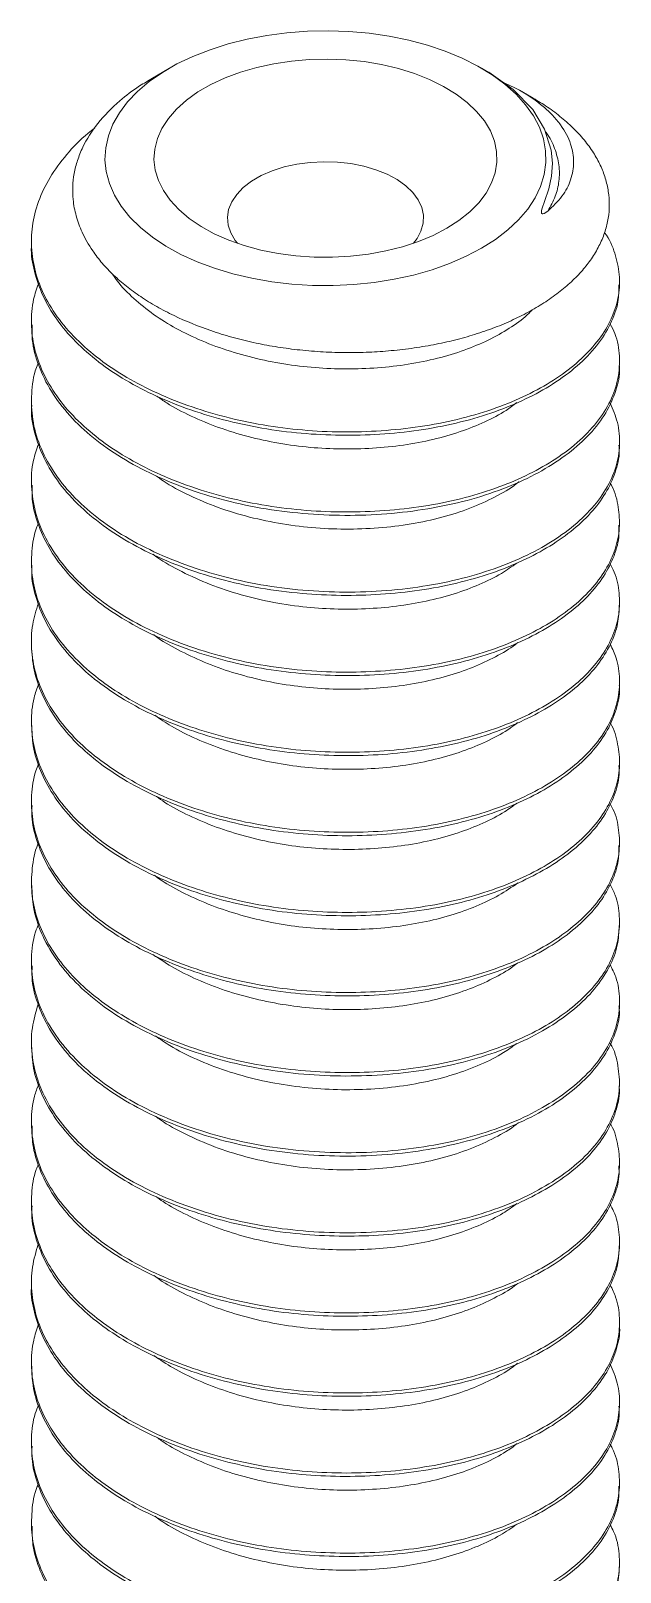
# Paper-space layout '_Isometric' of a CAD drawing. Header units: millimetres. Extents: x -3 to 3, y -0.9 to 22.9.
# Drawn here: x -3.01 to 3.01, y 7.22 to 22.94 of the extents above; entities that cross this region are included whole.
import ezdxf

# ---------------------------------------------------------------- set-up
doc = ezdxf.new("R2010")
doc.units = ezdxf.units.MM

psp = doc.layouts.new('_Isometric')

# ---------------------------------------------------------------- linework, layer by layer
at = {"color": 7, "linetype": 'Continuous', "lineweight": 15}
for p, q in [((-1.591, 22.557), (-1.765, 22.456)), ((1.659, 22.517), (1.591, 22.557)), ((2.102, 22.262), (1.98, 22.332)), ((-3, 20.789), (-3, 20.754)), ((3, 20.346), (3, 20.38)), ((-3, 19.972), (-3, 19.938)), ((3, 19.529), (3, 19.564)), ((-3, 19.156), (-3, 19.121)), ((3, 18.713), (3, 18.747)), ((-3, 18.339), (-3, 18.305)), ((3, 17.896), (3, 17.931)), ((-3, 17.522), (-3, 17.488)), ((3, 17.08), (3, 17.114)), ((-3, 16.706), (-3, 16.671)), ((3, 16.263), (3, 16.298)), ((-3, 15.889), (-3, 15.855)), ((3, 15.447), (3, 15.481)), ((-3, 15.073), (-3, 15.038)), ((3, 14.63), (3, 14.665)), ((-3, 14.256), (-3, 14.222)), ((3, 13.814), (3, 13.848)), ((-3, 13.44), (-3, 13.405)), ((3, 12.997), (3, 13.031)), ((-3, 12.623), (-3, 12.589)), ((3, 12.18), (3, 12.215)), ((-3, 11.807), (-3, 11.772)), ((3, 11.364), (3, 11.398)), ((-3, 10.99), (-3, 10.956)), ((3, 10.547), (3, 10.582)), ((-3, 10.174), (-3, 10.139)), ((3, 9.731), (3, 9.765)), ((-3, 9.357), (-3, 9.323)), ((3, 8.914), (3, 8.949)), ((-3, 8.54), (-3, 8.506)), ((3, 8.098), (3, 8.132)), ((-3, 7.724), (-3, 7.689)), ((3, 7.281), (3, 7.316))]:
    psp.add_line(p, q, dxfattribs=at)
at = {"color": 7, "linetype": 'Continuous', "lineweight": 15, "flags": 128}
for points in [[(1.591, 20.72), (1.733, 20.81), (1.86, 20.907), (1.97, 21.011), (2.063, 21.12), (2.138, 21.234), (2.194, 21.351), (2.231, 21.471), (2.249, 21.593), (2.246, 21.714), (2.224, 21.836), (2.182, 21.955), (2.121, 22.071), (2.042, 22.184), (1.944, 22.292), (1.83, 22.394), (1.699, 22.49), (1.553, 22.578), (1.394, 22.658), (1.222, 22.729), (1.04, 22.79), (0.849, 22.841), (0.65, 22.882), (0.445, 22.912), (0.237, 22.93), (0.026, 22.937), (-0.184, 22.933), (-0.394, 22.917), (-0.599, 22.89), (-0.8, 22.852), (-0.993, 22.804), (-1.178, 22.745), (-1.352, 22.676), (-1.515, 22.599), (-1.664, 22.513), (-1.798, 22.419), (-1.917, 22.318), (-2.019, 22.212), (-2.103, 22.1), (-2.169, 21.984), (-2.215, 21.866), (-2.242, 21.745), (-2.25, 21.623), (-2.237, 21.502), (-2.205, 21.381), (-2.154, 21.263), (-2.084, 21.148), (-1.995, 21.038), (-1.889, 20.933), (-1.766, 20.834), (-1.628, 20.742), (-1.475, 20.658), (-1.31, 20.582), (-1.133, 20.516), (-0.946, 20.46), (-0.75, 20.414), (-0.548, 20.379), (-0.342, 20.354), (-0.132, 20.342), (0.079, 20.34), (0.289, 20.35), (0.497, 20.372), (0.7, 20.404), (0.897, 20.447), (1.087, 20.501), (1.266, 20.565), (1.435, 20.638), (1.591, 20.72)], [(1.237, 20.924), (1.099, 20.852), (0.948, 20.789), (0.786, 20.736), (0.616, 20.693), (0.438, 20.66), (0.255, 20.639), (0.07, 20.629), (-0.116, 20.63), (-0.301, 20.643), (-0.483, 20.667), (-0.659, 20.702), (-0.828, 20.748), (-0.987, 20.804), (-1.135, 20.869), (-1.27, 20.943), (-1.391, 21.025), (-1.496, 21.114), (-1.584, 21.209), (-1.654, 21.308), (-1.705, 21.412), (-1.737, 21.518), (-1.75, 21.625), (-1.742, 21.732), (-1.715, 21.839), (-1.669, 21.943), (-1.603, 22.043), (-1.519, 22.14), (-1.419, 22.23), (-1.302, 22.314), (-1.17, 22.39), (-1.025, 22.457), (-0.868, 22.515), (-0.702, 22.564), (-0.527, 22.602), (-0.347, 22.629), (-0.163, 22.644), (0.023, 22.648), (0.209, 22.641), (0.393, 22.623), (0.572, 22.593), (0.744, 22.553), (0.908, 22.502), (1.062, 22.441), (1.204, 22.371), (1.332, 22.293), (1.445, 22.208), (1.542, 22.116), (1.621, 22.019), (1.682, 21.917), (1.724, 21.812), (1.746, 21.706), (1.749, 21.598), (1.731, 21.491), (1.694, 21.386), (1.638, 21.283), (1.563, 21.184), (1.471, 21.091), (1.362, 21.004), (1.237, 20.924)], [(1.659, 22.517), (1.665, 22.514), (1.916, 22.339), (2.115, 22.135), (2.236, 21.936), (2.303, 21.721), (2.315, 21.589), (2.305, 21.454), (2.277, 21.327), (2.235, 21.197), (2.211, 21.13), (2.205, 21.105), (2.203, 21.092), (2.203, 21.086), (2.204, 21.079), (2.205, 21.077), (2.207, 21.074), (2.209, 21.073), (2.211, 21.071), (2.216, 21.071), (2.23, 21.074), (2.269, 21.099), (2.269, 21.099)], [(0.897, 20.771), (0.934, 20.819), (0.974, 20.896), (0.996, 20.976), (0.999, 21.056), (0.982, 21.136), (0.946, 21.214), (0.891, 21.288), (0.819, 21.357), (0.731, 21.42), (0.629, 21.475), (0.515, 21.521), (0.391, 21.557), (0.259, 21.584), (0.122, 21.599), (-0.017, 21.603), (-0.156, 21.596), (-0.292, 21.578), (-0.423, 21.549), (-0.545, 21.51), (-0.656, 21.462), (-0.755, 21.405), (-0.839, 21.34), (-0.906, 21.27), (-0.956, 21.195), (-0.988, 21.116), (-1, 21.036), (-0.993, 20.956), (-0.966, 20.877), (-0.921, 20.8), (-0.897, 20.771)]]:
    psp.add_lwpolyline(points, dxfattribs=at)
at = {"color": 7, "linetype": 'Continuous', "lineweight": 15}
for points, knots in [([(2.102, 22.261), (2.15, 22.232), (2.254, 22.17), (2.395, 22.066), (2.527, 21.949), (2.642, 21.825), (2.735, 21.697), (2.807, 21.567), (2.858, 21.435), (2.889, 21.299), (2.899, 21.163), (2.888, 21.027), (2.856, 20.893), (2.802, 20.759), (2.728, 20.631), (2.636, 20.508), (2.526, 20.392), (2.397, 20.28), (2.251, 20.175), (2.091, 20.079), (1.917, 19.99), (1.727, 19.91), (1.527, 19.841), (1.318, 19.782), (1.102, 19.735), (0.876, 19.698), (0.646, 19.672), (0.414, 19.658), (0.182, 19.655), (-0.054, 19.664), (-0.287, 19.684), (-0.516, 19.716), (-0.738, 19.758), (-0.957, 19.813), (-1.234, 19.898), (-1.491, 20.003), (-1.724, 20.125), (-1.886, 20.225), (-2.033, 20.332), (-2.165, 20.446), (-2.28, 20.567), (-2.392, 20.712), (-2.484, 20.873), (-2.548, 21.049), (-2.585, 21.249), (-2.578, 21.44), (-2.533, 21.617), (-2.463, 21.79), (-2.332, 21.998), (-2.128, 22.206), (-1.931, 22.358), (-1.809, 22.428), (-1.764, 22.454)], [0, 0, 0, 0, 0.016699, 0.035946, 0.055332, 0.075159, 0.095139, 0.113983, 0.132958, 0.152346, 0.171876, 0.190721, 0.209702, 0.229119, 0.248686, 0.267068, 0.285577, 0.304492, 0.323546, 0.341881, 0.360345, 0.379223, 0.398249, 0.416276, 0.434431, 0.45299, 0.471689, 0.489582, 0.5076, 0.525812, 0.544296, 0.562035, 0.579902, 0.597971, 0.616314, 0.651042, 0.668861, 0.686811, 0.704273, 0.721735, 0.739566, 0.757398, 0.782703, 0.80427, 0.825837, 0.859547, 0.87693, 0.894312, 0.927297, 0.961258, 0.985799, 1, 1, 1, 1]), ([(2.269, 21.099), (2.32, 21.148), (2.426, 21.248), (2.511, 21.42), (2.541, 21.601), (2.51, 21.789), (2.427, 21.947), (2.322, 22.074), (2.192, 22.195), (2.028, 22.315), (1.866, 22.388), (1.807, 22.415)], [0, 0, 0, 0, 0.118974, 0.241059, 0.365971, 0.493746, 0.633515, 0.705215, 0.777438, 0.917723, 1, 1, 1, 1]), ([(2.847, 20.88), (2.853, 20.871), (2.91, 20.795), (2.965, 20.643), (3.009, 20.428), (2.992, 20.211), (2.923, 19.997), (2.798, 19.789), (2.62, 19.593), (2.396, 19.414), (2.129, 19.255), (1.825, 19.118), (1.484, 19.006), (1.113, 18.921), (0.721, 18.867), (0.32, 18.844), (-0.085, 18.851), (-0.488, 18.891), (-0.887, 18.963), (-1.271, 19.067), (-1.631, 19.199), (-1.957, 19.357), (-2.245, 19.537), (-2.495, 19.739), (-2.701, 19.962), (-2.857, 20.201), (-2.959, 20.448), (-3.005, 20.698), (-2.998, 20.948), (-2.936, 21.198), (-2.819, 21.444), (-2.646, 21.677), (-2.488, 21.846), (-2.375, 21.929), (-2.352, 21.946)], [0, 0, 0, 0, 0.0041964, 0.0372946, 0.0698796, 0.1021903, 0.1350983, 0.1683528, 0.201643, 0.2346557, 0.2670936, 0.2995233, 0.3325312, 0.3658199, 0.3990766, 0.4319902, 0.4643055, 0.4968831, 0.5299771, 0.5632856, 0.5964945, 0.6292953, 0.6615541, 0.6942668, 0.727433, 0.7607466, 0.7938934, 0.8265683, 0.8588366, 0.8916715, 0.9248957, 0.9581999, 0.9912705, 1, 1, 1, 1]), ([(2.994, 20.346), (2.993, 20.289), (2.991, 20.154), (2.914, 19.945), (2.776, 19.725), (2.577, 19.518), (2.331, 19.336), (2.047, 19.179), (1.732, 19.049), (1.382, 18.944), (1.004, 18.868), (0.608, 18.823), (0.206, 18.809), (-0.199, 18.825), (-0.601, 18.873), (-0.997, 18.955), (-1.376, 19.067), (-1.726, 19.207), (-2.042, 19.371), (-2.32, 19.558), (-2.558, 19.766), (-2.75, 19.994), (-2.892, 20.236), (-2.974, 20.484), (-3.007, 20.658), (-2.999, 20.748), (-2.998, 20.754)], [0, 0, 0, 0, 0.033823, 0.079961, 0.126579, 0.17318, 0.219269, 0.261687, 0.304541, 0.348047, 0.391807, 0.435408, 0.478447, 0.520818, 0.563844, 0.607439, 0.6512, 0.694714, 0.737582, 0.779993, 0.823174, 0.866839, 0.910582, 0.95399, 0.99667, 1, 1, 1, 1]), ([(2.905, 19.946), (2.922, 19.915), (2.977, 19.809), (3.006, 19.622), (2.994, 19.391), (2.916, 19.163), (2.776, 18.942), (2.577, 18.736), (2.331, 18.554), (2.047, 18.397), (1.732, 18.267), (1.382, 18.162), (1.004, 18.086), (0.608, 18.041), (0.206, 18.027), (-0.199, 18.043), (-0.601, 18.091), (-0.997, 18.172), (-1.376, 18.285), (-1.726, 18.425), (-2.042, 18.589), (-2.32, 18.776), (-2.558, 18.984), (-2.75, 19.212), (-2.891, 19.454), (-2.978, 19.702), (-3.008, 19.952), (-2.993, 20.174), (-2.945, 20.31), (-2.926, 20.364)], [0, 0, 0, 0, 0.017296, 0.057244, 0.096795, 0.137101, 0.177827, 0.218538, 0.258801, 0.295858, 0.333295, 0.371302, 0.40953, 0.447621, 0.485219, 0.522235, 0.559823, 0.597907, 0.636137, 0.674151, 0.7116, 0.748651, 0.786374, 0.82452, 0.862733, 0.900654, 0.93794, 0.975101, 1, 1, 1, 1]), ([(2.996, 19.529), (2.998, 19.519), (3.007, 19.432), (2.967, 19.267), (2.87, 19.041), (2.705, 18.825), (2.485, 18.627), (2.215, 18.449), (1.9, 18.296), (1.544, 18.171), (1.152, 18.077), (0.735, 18.017), (0.307, 17.992), (-0.124, 18.002), (-0.555, 18.049), (-0.978, 18.132), (-1.382, 18.252), (-1.754, 18.403), (-2.087, 18.581), (-2.376, 18.784), (-2.618, 19.012), (-2.807, 19.26), (-2.933, 19.522), (-2.997, 19.75), (-2.994, 19.888), (-2.993, 19.938)], [0, 0, 0, 0, 0.006095, 0.051712, 0.0981, 0.144775, 0.191238, 0.237003, 0.282263, 0.328381, 0.374995, 0.421609, 0.467727, 0.512988, 0.558752, 0.605215, 0.651891, 0.698278, 0.743895, 0.789249, 0.835474, 0.88212, 0.928691, 0.97469, 1, 1, 1, 1]), ([(2.903, 19.143), (2.932, 19.077), (2.992, 18.938), (3.009, 18.716), (2.971, 18.485), (2.868, 18.259), (2.705, 18.043), (2.485, 17.844), (2.215, 17.667), (1.9, 17.514), (1.544, 17.389), (1.152, 17.295), (0.735, 17.234), (0.307, 17.21), (-0.124, 17.22), (-0.555, 17.267), (-0.978, 17.35), (-1.382, 17.47), (-1.754, 17.621), (-2.087, 17.799), (-2.376, 18.002), (-2.618, 18.23), (-2.807, 18.478), (-2.935, 18.74), (-3.002, 19.006), (-3, 19.272), (-2.975, 19.455), (-2.933, 19.545), (-2.931, 19.548)], [0, 0, 0, 0, 0.035116, 0.074646, 0.114406, 0.154837, 0.195519, 0.236017, 0.275905, 0.315354, 0.35555, 0.396179, 0.436808, 0.477004, 0.516453, 0.556341, 0.596839, 0.637521, 0.677952, 0.717712, 0.757243, 0.797532, 0.838189, 0.878779, 0.918873, 0.958284, 0.998291, 1, 1, 1, 1]), ([(2.994, 18.713), (2.996, 18.692), (3.003, 18.599), (2.961, 18.433), (2.866, 18.222), (2.713, 18.019), (2.51, 17.831), (2.264, 17.662), (1.977, 17.514), (1.654, 17.389), (1.296, 17.291), (0.913, 17.222), (0.515, 17.184), (0.112, 17.177), (-0.301, 17.201), (-0.721, 17.26), (-1.138, 17.358), (-1.532, 17.49), (-1.889, 17.653), (-2.205, 17.84), (-2.476, 18.053), (-2.698, 18.29), (-2.865, 18.545), (-2.964, 18.809), (-3.007, 19.003), (-2.997, 19.106), (-2.996, 19.121)], [0, 0, 0, 0, 0.012412, 0.055282, 0.098798, 0.14256, 0.186157, 0.229185, 0.271558, 0.314599, 0.358202, 0.401964, 0.445472, 0.488327, 0.530747, 0.576837, 0.623441, 0.670061, 0.716201, 0.761476, 0.807206, 0.853651, 0.900326, 0.946729, 0.992377, 1, 1, 1, 1]), ([(2.904, 18.326), (2.91, 18.316), (2.956, 18.237), (2.992, 18.083), (3.007, 17.867), (2.963, 17.651), (2.865, 17.44), (2.713, 17.237), (2.51, 17.049), (2.264, 16.88), (1.977, 16.732), (1.654, 16.607), (1.296, 16.509), (0.913, 16.44), (0.515, 16.402), (0.112, 16.394), (-0.301, 16.419), (-0.721, 16.478), (-1.138, 16.576), (-1.532, 16.708), (-1.889, 16.87), (-2.205, 17.058), (-2.476, 17.271), (-2.698, 17.508), (-2.864, 17.763), (-2.968, 18.027), (-3.008, 18.294), (-2.996, 18.529), (-2.946, 18.673), (-2.926, 18.729)], [0, 0, 0, 0, 0.005423, 0.043077, 0.08006, 0.117441, 0.155385, 0.193544, 0.231559, 0.269078, 0.306026, 0.343556, 0.381576, 0.419735, 0.457673, 0.495041, 0.53203, 0.572219, 0.612855, 0.653506, 0.693739, 0.733218, 0.773093, 0.813591, 0.85429, 0.894751, 0.934555, 0.974079, 1, 1, 1, 1]), ([(2.994, 17.896), (2.994, 17.855), (2.997, 17.741), (2.94, 17.557), (2.828, 17.347), (2.66, 17.148), (2.445, 16.965), (2.187, 16.802), (1.89, 16.66), (1.556, 16.542), (1.19, 16.452), (0.802, 16.391), (0.402, 16.362), (-0.002, 16.363), (-0.406, 16.396), (-0.806, 16.461), (-1.195, 16.559), (-1.56, 16.686), (-1.893, 16.839), (-2.19, 17.015), (-2.447, 17.212), (-2.662, 17.432), (-2.83, 17.667), (-2.941, 17.914), (-2.997, 18.128), (-2.994, 18.258), (-2.993, 18.305)], [0, 0, 0, 0, 0.024441, 0.067529, 0.111153, 0.154908, 0.198381, 0.241176, 0.283626, 0.326862, 0.370549, 0.414278, 0.457638, 0.500238, 0.542849, 0.586216, 0.629946, 0.67363, 0.716859, 0.759303, 0.802108, 0.845586, 0.889342, 0.932962, 0.976042, 1, 1, 1, 1]), ([(2.903, 17.504), (2.918, 17.476), (2.97, 17.379), (3.002, 17.206), (3.001, 16.989), (2.941, 16.774), (2.828, 16.565), (2.66, 16.366), (2.445, 16.183), (2.187, 16.02), (1.89, 15.878), (1.556, 15.76), (1.19, 15.67), (0.802, 15.609), (0.402, 15.58), (-0.002, 15.581), (-0.406, 15.614), (-0.806, 15.679), (-1.195, 15.777), (-1.56, 15.904), (-1.893, 16.057), (-2.19, 16.233), (-2.447, 16.43), (-2.663, 16.649), (-2.829, 16.885), (-2.942, 17.131), (-3.001, 17.381), (-3.001, 17.631), (-2.976, 17.808), (-2.936, 17.9), (-2.931, 17.91)], [0, 0, 0, 0, 0.015264, 0.052787, 0.089788, 0.127412, 0.165504, 0.20371, 0.24167, 0.279037, 0.316104, 0.353857, 0.392003, 0.430187, 0.468048, 0.505246, 0.542453, 0.58032, 0.618505, 0.656649, 0.694395, 0.731457, 0.768833, 0.806798, 0.845004, 0.883092, 0.920709, 0.957709, 0.99524, 1, 1, 1, 1]), ([(2.997, 17.08), (2.994, 17.018), (2.989, 16.884), (2.914, 16.68), (2.786, 16.473), (2.604, 16.278), (2.376, 16.1), (2.107, 15.943), (1.799, 15.807), (1.456, 15.697), (1.082, 15.615), (0.689, 15.563), (0.288, 15.543), (-0.117, 15.553), (-0.52, 15.595), (-0.918, 15.669), (-1.301, 15.775), (-1.658, 15.91), (-1.981, 16.07), (-2.267, 16.252), (-2.513, 16.456), (-2.715, 16.68), (-2.867, 16.92), (-2.962, 17.167), (-3.003, 17.358), (-2.996, 17.465), (-2.995, 17.488)], [0, 0, 0, 0, 0.0365391, 0.0798184, 0.1235213, 0.1672383, 0.2105589, 0.2531009, 0.2957751, 0.339179, 0.3829199, 0.4265859, 0.4697697, 0.5121826, 0.5550449, 0.5985553, 0.642315, 0.6859113, 0.7289405, 0.7713111, 0.8143447, 0.857943, 0.9017025, 0.9452103, 0.9880678, 1, 1, 1, 1]), ([(2.906, 16.682), (2.928, 16.636), (2.982, 16.52), (3.007, 16.328), (2.989, 16.112), (2.915, 15.898), (2.786, 15.691), (2.604, 15.496), (2.376, 15.318), (2.107, 15.161), (1.799, 15.025), (1.456, 14.915), (1.082, 14.833), (0.689, 14.781), (0.288, 14.761), (-0.117, 14.771), (-0.52, 14.813), (-0.918, 14.887), (-1.301, 14.993), (-1.658, 15.128), (-1.981, 15.288), (-2.267, 15.47), (-2.513, 15.674), (-2.715, 15.898), (-2.867, 16.138), (-2.965, 16.385), (-3.006, 16.635), (-2.999, 16.875), (-2.951, 17.028), (-2.929, 17.101)], [0, 0, 0, 0, 0.024928, 0.06224, 0.09934, 0.137127, 0.175284, 0.213453, 0.251276, 0.288419, 0.325678, 0.363574, 0.401764, 0.439889, 0.477592, 0.514623, 0.552046, 0.590035, 0.628241, 0.666305, 0.703874, 0.740867, 0.77844, 0.816505, 0.854712, 0.892698, 0.930117, 0.96715, 1, 1, 1, 1]), ([(2.997, 16.263), (2.998, 16.253), (3.006, 16.171), (2.97, 16.016), (2.885, 15.804), (2.739, 15.6), (2.544, 15.409), (2.304, 15.237), (2.023, 15.085), (1.706, 14.957), (1.353, 14.855), (0.973, 14.781), (0.576, 14.738), (0.174, 14.726), (-0.231, 14.745), (-0.633, 14.796), (-1.028, 14.88), (-1.405, 14.994), (-1.753, 15.137), (-2.065, 15.303), (-2.34, 15.491), (-2.575, 15.701), (-2.763, 15.93), (-2.899, 16.173), (-2.984, 16.421), (-2.995, 16.589), (-3, 16.671)], [0, 0, 0, 0, 0.005953, 0.048689, 0.092128, 0.135877, 0.179524, 0.222661, 0.265051, 0.30797, 0.35151, 0.395272, 0.438842, 0.48182, 0.524195, 0.567279, 0.610902, 0.654657, 0.698134, 0.740934, 0.783381, 0.826614, 0.8703, 0.91403, 0.957394, 1, 1, 1, 1]), ([(2.906, 15.879), (2.906, 15.879), (2.949, 15.81), (2.985, 15.666), (3.01, 15.451), (2.973, 15.234), (2.884, 15.022), (2.739, 14.818), (2.544, 14.627), (2.304, 14.455), (2.023, 14.303), (1.706, 14.175), (1.353, 14.072), (0.973, 13.999), (0.576, 13.956), (0.174, 13.944), (-0.231, 13.963), (-0.633, 14.014), (-1.028, 14.098), (-1.405, 14.212), (-1.753, 14.355), (-2.065, 14.521), (-2.34, 14.709), (-2.575, 14.919), (-2.763, 15.148), (-2.9, 15.39), (-2.982, 15.639), (-3.007, 15.889), (-2.99, 16.104), (-2.943, 16.233), (-2.926, 16.28)], [0, 0, 0, 0, 0.000063, 0.037782, 0.074815, 0.112059, 0.149918, 0.188046, 0.226084, 0.263679, 0.300623, 0.338027, 0.375973, 0.414112, 0.452085, 0.48954, 0.526471, 0.564019, 0.602037, 0.640171, 0.678061, 0.715362, 0.752355, 0.790034, 0.828106, 0.866218, 0.90401, 0.941142, 0.978274, 1, 1, 1, 1]), ([(2.994, 15.447), (2.995, 15.416), (3, 15.314), (2.952, 15.14), (2.849, 14.929), (2.689, 14.728), (2.481, 14.542), (2.229, 14.376), (1.937, 14.23), (1.609, 14.109), (1.248, 14.014), (0.862, 13.949), (0.463, 13.915), (0.059, 13.912), (-0.345, 13.939), (-0.746, 14), (-1.137, 14.092), (-1.506, 14.215), (-1.845, 14.365), (-2.147, 14.537), (-2.411, 14.731), (-2.633, 14.947), (-2.808, 15.181), (-2.928, 15.426), (-2.993, 15.652), (-2.994, 15.796), (-2.995, 15.855)], [0, 0, 0, 0, 0.017935, 0.060907, 0.104475, 0.148237, 0.191779, 0.234702, 0.277091, 0.320223, 0.363867, 0.407617, 0.451059, 0.493799, 0.536287, 0.579563, 0.623264, 0.666982, 0.710306, 0.752853, 0.795521, 0.838922, 0.882662, 0.92633, 0.969517, 1, 1, 1, 1]), ([(2.903, 15.057), (2.913, 15.039), (2.963, 14.952), (2.997, 14.789), (3.005, 14.573), (2.954, 14.357), (2.849, 14.147), (2.689, 13.946), (2.48, 13.76), (2.229, 13.594), (1.937, 13.448), (1.609, 13.327), (1.248, 13.232), (0.862, 13.167), (0.463, 13.133), (0.059, 13.13), (-0.345, 13.157), (-0.746, 13.218), (-1.137, 13.31), (-1.506, 13.433), (-1.845, 13.583), (-2.147, 13.755), (-2.411, 13.949), (-2.633, 14.165), (-2.807, 14.399), (-2.929, 14.644), (-2.996, 14.893), (-3.004, 15.143), (-2.981, 15.333), (-2.938, 15.437), (-2.929, 15.46)], [0, 0, 0, 0, 0.009967, 0.047572, 0.084555, 0.122058, 0.160081, 0.198273, 0.236274, 0.273734, 0.310728, 0.348372, 0.386461, 0.424643, 0.462557, 0.499857, 0.536938, 0.574706, 0.612846, 0.651, 0.68881, 0.725942, 0.763181, 0.801058, 0.839231, 0.877341, 0.915033, 0.95205, 0.989453, 1, 1, 1, 1]), ([(2.994, 14.63), (2.994, 14.58), (2.993, 14.456), (2.929, 14.263), (2.809, 14.054), (2.635, 13.857), (2.414, 13.676), (2.15, 13.516), (1.848, 13.377), (1.51, 13.263), (1.141, 13.176), (0.75, 13.12), (0.349, 13.094), (-0.055, 13.1), (-0.458, 13.137), (-0.858, 13.206), (-1.244, 13.308), (-1.605, 13.439), (-1.934, 13.595), (-2.225, 13.773), (-2.478, 13.974), (-2.687, 14.195), (-2.848, 14.433), (-2.951, 14.68), (-3, 14.883), (-2.995, 15.003), (-2.993, 15.038)], [0, 0, 0, 0, 0.029999, 0.0731788, 0.1168431, 0.1605846, 0.2039914, 0.2466706, 0.2892079, 0.332525, 0.3762408, 0.4199448, 0.4632275, 0.5057231, 0.5484532, 0.5918897, 0.6356379, 0.6792855, 0.7224262, 0.7648178, 0.8077312, 0.8512688, 0.8950303, 0.9386027, 0.9815839, 1, 1, 1, 1]), ([(2.904, 14.235), (2.922, 14.199), (2.976, 14.093), (3.005, 13.912), (2.996, 13.695), (2.93, 13.481), (2.809, 13.272), (2.635, 13.075), (2.414, 12.894), (2.15, 12.734), (1.848, 12.595), (1.51, 12.481), (1.141, 12.394), (0.75, 12.337), (0.349, 12.312), (-0.055, 12.318), (-0.458, 12.355), (-0.858, 12.424), (-1.244, 12.526), (-1.605, 12.656), (-1.934, 12.813), (-2.225, 12.991), (-2.478, 13.192), (-2.687, 13.413), (-2.847, 13.651), (-2.953, 13.898), (-3.005, 14.148), (-2.996, 14.397), (-2.97, 14.566), (-2.932, 14.649), (-2.931, 14.651)], [0, 0, 0, 0, 0.019722, 0.05713, 0.09414, 0.131821, 0.169925, 0.208096, 0.245975, 0.28322, 0.32034, 0.358141, 0.39629, 0.434428, 0.472199, 0.509284, 0.546572, 0.584477, 0.622655, 0.660744, 0.698391, 0.735384, 0.772833, 0.810827, 0.849015, 0.887039, 0.924547, 0.961525, 0.999119, 1, 1, 1, 1]), ([(2.996, 13.814), (2.993, 13.748), (2.987, 13.604), (2.901, 13.386), (2.755, 13.167), (2.549, 12.963), (2.293, 12.78), (1.99, 12.619), (1.645, 12.486), (1.261, 12.383), (0.85, 12.314), (0.424, 12.279), (-0.007, 12.28), (-0.439, 12.317), (-0.864, 12.39), (-1.275, 12.5), (-1.657, 12.643), (-2.001, 12.814), (-2.302, 13.01), (-2.557, 13.232), (-2.761, 13.476), (-2.905, 13.734), (-2.988, 13.985), (-2.993, 14.149), (-2.996, 14.222)], [0, 0, 0, 0, 0.039258, 0.085482, 0.132128, 0.178697, 0.224696, 0.269912, 0.315812, 0.362339, 0.409002, 0.455302, 0.500761, 0.546256, 0.592576, 0.639242, 0.685756, 0.731627, 0.776848, 0.822875, 0.869455, 0.916094, 0.962295, 1, 1, 1, 1]), ([(2.903, 13.418), (2.924, 13.376), (2.982, 13.26), (3.008, 13.063), (2.988, 12.832), (2.902, 12.604), (2.755, 12.385), (2.549, 12.181), (2.293, 11.997), (1.99, 11.837), (1.645, 11.704), (1.261, 11.601), (0.85, 11.531), (0.424, 11.497), (-0.007, 11.498), (-0.439, 11.535), (-0.864, 11.608), (-1.275, 11.718), (-1.657, 11.861), (-2.001, 12.032), (-2.302, 12.228), (-2.557, 12.45), (-2.761, 12.694), (-2.906, 12.952), (-2.99, 13.218), (-3.007, 13.485), (-2.985, 13.691), (-2.937, 13.804), (-2.926, 13.831)], [0, 0, 0, 0, 0.022714, 0.06254, 0.102137, 0.142493, 0.183218, 0.223876, 0.264037, 0.303514, 0.343588, 0.384209, 0.424949, 0.465372, 0.505061, 0.544781, 0.585221, 0.625965, 0.666574, 0.706622, 0.746104, 0.786288, 0.826956, 0.867675, 0.908012, 0.947587, 0.987442, 1, 1, 1, 1]), ([(2.994, 12.997), (2.996, 12.978), (3.005, 12.882), (2.959, 12.708), (2.853, 12.483), (2.681, 12.269), (2.455, 12.072), (2.18, 11.898), (1.86, 11.748), (1.499, 11.626), (1.104, 11.535), (0.685, 11.479), (0.256, 11.459), (-0.176, 11.473), (-0.605, 11.524), (-1.027, 11.612), (-1.428, 11.736), (-1.796, 11.89), (-2.123, 12.071), (-2.407, 12.277), (-2.643, 12.508), (-2.826, 12.759), (-2.944, 13.021), (-3, 13.239), (-2.994, 13.367), (-2.993, 13.405)], [0, 0, 0, 0, 0.011452, 0.057184, 0.103632, 0.150309, 0.196714, 0.242365, 0.287694, 0.333896, 0.380537, 0.427118, 0.473145, 0.518368, 0.56424, 0.610754, 0.657422, 0.703743, 0.749239, 0.794699, 0.840999, 0.887663, 0.934191, 0.980092, 1, 1, 1, 1]), ([(2.905, 12.614), (2.905, 12.614), (2.952, 12.541), (2.988, 12.387), (3.009, 12.156), (2.961, 11.926), (2.852, 11.701), (2.682, 11.486), (2.455, 11.29), (2.18, 11.116), (1.86, 10.965), (1.499, 10.844), (1.104, 10.753), (0.685, 10.697), (0.256, 10.677), (-0.176, 10.691), (-0.605, 10.742), (-1.027, 10.83), (-1.428, 10.954), (-1.796, 11.108), (-2.123, 11.289), (-2.407, 11.495), (-2.643, 11.726), (-2.825, 11.976), (-2.946, 12.239), (-3.003, 12.505), (-3.004, 12.765), (-2.955, 12.932), (-2.931, 13.012)], [0, 0, 0, 0, 0.000213, 0.040431, 0.079894, 0.119754, 0.160238, 0.200921, 0.241367, 0.281156, 0.320665, 0.360934, 0.401585, 0.442185, 0.482302, 0.521718, 0.561699, 0.602241, 0.642916, 0.683289, 0.722943, 0.762565, 0.80292, 0.843592, 0.884146, 0.924153, 0.963564, 1, 1, 1, 1]), ([(2.995, 12.18), (2.997, 12.165), (3.005, 12.077), (2.966, 11.917), (2.875, 11.705), (2.726, 11.501), (2.527, 11.312), (2.283, 11.142), (2, 10.992), (1.679, 10.865), (1.324, 10.765), (0.942, 10.694), (0.545, 10.653), (0.142, 10.644), (-0.263, 10.665), (-0.665, 10.719), (-1.058, 10.805), (-1.433, 10.922), (-1.779, 11.066), (-2.089, 11.234), (-2.36, 11.424), (-2.591, 11.636), (-2.776, 11.866), (-2.908, 12.109), (-2.987, 12.352), (-2.994, 12.513), (-2.998, 12.589)], [0, 0, 0, 0, 0.0092983, 0.0521031, 0.0955819, 0.1393378, 0.1829582, 0.2260383, 0.2684129, 0.3113943, 0.354967, 0.3987287, 0.4422666, 0.4851802, 0.527572, 0.570713, 0.6143609, 0.6581092, 0.701546, 0.7442764, 0.7867721, 0.8300551, 0.8737594, 0.9174753, 0.9607927, 1, 1, 1, 1]), ([(2.905, 11.795), (2.908, 11.79), (2.953, 11.716), (2.989, 11.567), (3.009, 11.351), (2.968, 11.135), (2.875, 10.923), (2.726, 10.719), (2.527, 10.53), (2.283, 10.36), (2, 10.21), (1.679, 10.083), (1.324, 9.983), (0.942, 9.911), (0.545, 9.871), (0.142, 9.862), (-0.263, 9.883), (-0.665, 9.937), (-1.058, 10.023), (-1.433, 10.14), (-1.779, 10.284), (-2.089, 10.452), (-2.36, 10.642), (-2.591, 10.853), (-2.776, 11.084), (-2.908, 11.327), (-2.986, 11.576), (-3.007, 11.826), (-2.988, 12.034), (-2.942, 12.156), (-2.926, 12.197)], [0, 0, 0, 0, 0.0028464, 0.0405353, 0.0775402, 0.1148592, 0.152766, 0.1909142, 0.2289444, 0.2665035, 0.3034475, 0.3409206, 0.3789091, 0.4170624, 0.4550206, 0.4924346, 0.5293937, 0.5670058, 0.6050599, 0.6432016, 0.6810716, 0.7183259, 0.7553755, 0.7931115, 0.8312147, 0.8693282, 0.9070941, 0.9441802, 0.98139, 1, 1, 1, 1]), ([(2.993, 11.364), (2.995, 11.328), (2.998, 11.22), (2.946, 11.04), (2.838, 10.83), (2.674, 10.63), (2.462, 10.445), (2.207, 10.281), (1.913, 10.137), (1.582, 10.018), (1.218, 9.925), (0.831, 9.862), (0.431, 9.831), (0.027, 9.83), (-0.377, 9.86), (-0.777, 9.923), (-1.167, 10.018), (-1.534, 10.144), (-1.87, 10.295), (-2.169, 10.469), (-2.43, 10.665), (-2.648, 10.883), (-2.819, 11.117), (-2.935, 11.363), (-2.995, 11.583), (-2.994, 11.72), (-2.994, 11.772)], [0, 0, 0, 0, 0.021306, 0.064339, 0.107937, 0.151697, 0.195204, 0.238062, 0.280477, 0.323664, 0.367332, 0.411071, 0.454472, 0.497141, 0.539687, 0.583011, 0.626729, 0.670431, 0.713706, 0.756194, 0.798934, 0.842377, 0.886126, 0.92977, 0.972903, 1, 1, 1, 1]), ([(2.903, 10.973), (2.916, 10.95), (2.967, 10.857), (3, 10.689), (3.003, 10.473), (2.947, 10.258), (2.838, 10.048), (2.674, 9.847), (2.462, 9.663), (2.207, 9.499), (1.913, 9.355), (1.582, 9.236), (1.218, 9.143), (0.831, 9.08), (0.431, 9.049), (0.027, 9.048), (-0.377, 9.078), (-0.777, 9.141), (-1.167, 9.236), (-1.534, 9.361), (-1.87, 9.513), (-2.169, 9.687), (-2.43, 9.883), (-2.648, 10.1), (-2.819, 10.335), (-2.936, 10.581), (-2.999, 10.831), (-3.003, 11.08), (-2.979, 11.263), (-2.937, 11.36), (-2.93, 11.376)], [0, 0, 0, 0, 0.012721, 0.050289, 0.087283, 0.124855, 0.162921, 0.201127, 0.239113, 0.276532, 0.313565, 0.351271, 0.389397, 0.427587, 0.46548, 0.502734, 0.539881, 0.577707, 0.615877, 0.654033, 0.691817, 0.728913, 0.766229, 0.804159, 0.842356, 0.880462, 0.918121, 0.95513, 0.992606, 1, 1, 1, 1]), ([(2.996, 10.548), (2.994, 10.491), (2.991, 10.362), (2.921, 10.163), (2.797, 9.955), (2.619, 9.759), (2.394, 9.58), (2.128, 9.421), (1.823, 9.284), (1.482, 9.172), (1.111, 9.088), (0.719, 9.034), (0.317, 9.011), (-0.087, 9.019), (-0.49, 9.058), (-0.889, 9.13), (-1.273, 9.234), (-1.633, 9.367), (-1.958, 9.525), (-2.247, 9.705), (-2.496, 9.908), (-2.702, 10.131), (-2.858, 10.369), (-2.957, 10.617), (-3.002, 10.814), (-2.996, 10.926), (-2.994, 10.956)], [0, 0, 0, 0, 0.033388, 0.076621, 0.120306, 0.164036, 0.2074, 0.250005, 0.292611, 0.335975, 0.379705, 0.42339, 0.466623, 0.50907, 0.55187, 0.595346, 0.639101, 0.682723, 0.725807, 0.768182, 0.811159, 0.854729, 0.898491, 0.942031, 0.984949, 1, 1, 1, 1]), ([(2.905, 10.151), (2.925, 10.109), (2.979, 9.999), (3.006, 9.812), (2.993, 9.595), (2.922, 9.381), (2.797, 9.173), (2.619, 8.977), (2.394, 8.798), (2.128, 8.639), (1.823, 8.502), (1.482, 8.39), (1.111, 8.306), (0.719, 8.252), (0.317, 8.229), (-0.087, 8.237), (-0.49, 8.276), (-0.889, 8.348), (-1.273, 8.452), (-1.633, 8.585), (-1.958, 8.743), (-2.247, 8.923), (-2.496, 9.126), (-2.702, 9.349), (-2.857, 9.587), (-2.959, 9.835), (-3.005, 10.085), (-3.001, 10.331), (-2.953, 10.491), (-2.93, 10.569)], [0, 0, 0, 0, 0.022424, 0.059778, 0.096825, 0.134556, 0.172684, 0.210849, 0.248695, 0.28588, 0.323065, 0.360911, 0.399076, 0.437204, 0.474935, 0.511982, 0.549336, 0.58728, 0.625468, 0.663539, 0.701142, 0.738125, 0.775634, 0.81366, 0.851853, 0.889854, 0.927311, 0.964307, 1, 1, 1, 1]), ([(2.998, 9.731), (2.999, 9.726), (3.008, 9.65), (2.974, 9.5), (2.893, 9.287), (2.752, 9.082), (2.56, 8.89), (2.323, 8.717), (2.045, 8.564), (1.73, 8.433), (1.38, 8.329), (1.002, 8.253), (0.606, 8.208), (0.203, 8.194), (-0.201, 8.21), (-0.604, 8.259), (-0.999, 8.34), (-1.378, 8.453), (-1.728, 8.593), (-2.044, 8.757), (-2.321, 8.944), (-2.559, 9.152), (-2.751, 9.38), (-2.893, 9.622), (-2.974, 9.871), (-3.008, 10.044), (-2.999, 10.133), (-2.998, 10.139)], [0, 0, 0, 0, 0.002854, 0.045523, 0.088924, 0.132665, 0.176333, 0.219521, 0.261936, 0.304794, 0.348302, 0.392062, 0.43566, 0.478694, 0.521065, 0.564095, 0.607691, 0.651451, 0.694962, 0.737825, 0.780238, 0.823422, 0.867088, 0.910829, 0.954234, 0.996908, 1, 1, 1, 1]), ([(2.905, 9.343), (2.933, 9.279), (2.989, 9.145), (3.008, 8.934), (2.978, 8.718), (2.892, 8.505), (2.752, 8.3), (2.56, 8.108), (2.323, 7.935), (2.045, 7.781), (1.73, 7.651), (1.38, 7.547), (1.002, 7.471), (0.606, 7.425), (0.203, 7.412), (-0.201, 7.428), (-0.604, 7.477), (-0.999, 7.558), (-1.378, 7.67), (-1.728, 7.811), (-2.044, 7.975), (-2.321, 8.162), (-2.559, 8.37), (-2.751, 8.598), (-2.892, 8.84), (-2.978, 9.089), (-3.008, 9.339), (-2.993, 9.56), (-2.945, 9.695), (-2.926, 9.749)], [0, 0, 0, 0, 0.03447, 0.071566, 0.108769, 0.146611, 0.184748, 0.222822, 0.260477, 0.297459, 0.334827, 0.372762, 0.410916, 0.448929, 0.48645, 0.523393, 0.560911, 0.598923, 0.637077, 0.675014, 0.712385, 0.749365, 0.787018, 0.82509, 0.863228, 0.901072, 0.93828, 0.975372, 1, 1, 1, 1]), ([(2.994, 8.914), (2.996, 8.889), (3.002, 8.792), (2.957, 8.623), (2.859, 8.412), (2.703, 8.21), (2.497, 8.023), (2.248, 7.855), (1.96, 7.708), (1.635, 7.585), (1.275, 7.488), (0.891, 7.42), (0.493, 7.384), (0.089, 7.379), (-0.315, 7.404), (-0.717, 7.462), (-1.108, 7.552), (-1.48, 7.673), (-1.821, 7.821), (-2.126, 7.991), (-2.393, 8.184), (-2.618, 8.398), (-2.796, 8.631), (-2.921, 8.875), (-2.991, 9.108), (-2.994, 9.257), (-2.996, 9.323)], [0, 0, 0, 0, 0.0148109, 0.0577244, 0.1012621, 0.1450236, 0.1885961, 0.2315773, 0.2739518, 0.3170317, 0.360652, 0.4044077, 0.4478864, 0.490691, 0.5331352, 0.576364, 0.6200481, 0.663779, 0.7071455, 0.7497567, 0.7923574, 0.8357174, 0.8794465, 0.9231334, 0.9663696, 1, 1, 1, 1]), ([(2.903, 8.526), (2.911, 8.513), (2.959, 8.43), (2.995, 8.273), (3.006, 8.056), (2.959, 7.841), (2.858, 7.63), (2.703, 7.428), (2.497, 7.24), (2.248, 7.073), (1.96, 6.926), (1.635, 6.803), (1.275, 6.706), (0.891, 6.638), (0.493, 6.602), (0.089, 6.596), (-0.315, 6.622), (-0.717, 6.68), (-1.108, 6.77), (-1.48, 6.891), (-1.821, 7.039), (-2.126, 7.209), (-2.393, 7.402), (-2.618, 7.616), (-2.796, 7.849), (-2.922, 8.093), (-2.993, 8.343), (-3.006, 8.592), (-2.984, 8.789), (-2.939, 8.899), (-2.927, 8.929)], [0, 0, 0, 0, 0.007402, 0.045038, 0.082021, 0.119459, 0.157441, 0.195619, 0.233632, 0.271129, 0.308097, 0.34568, 0.383734, 0.421907, 0.459838, 0.497181, 0.534209, 0.571923, 0.610033, 0.648184, 0.686017, 0.723191, 0.760356, 0.798184, 0.836333, 0.874446, 0.912165, 0.949199, 0.986533, 1, 1, 1, 1]), ([(2.993, 8.098), (2.993, 8.053), (2.996, 7.93), (2.93, 7.732), (2.802, 7.509), (2.611, 7.3), (2.367, 7.111), (2.076, 6.944), (1.742, 6.804), (1.369, 6.692), (0.964, 6.613), (0.54, 6.569), (0.11, 6.561), (-0.322, 6.587), (-0.75, 6.651), (-1.166, 6.751), (-1.557, 6.886), (-1.904, 7.046), (-2.205, 7.227), (-2.461, 7.426), (-2.673, 7.646), (-2.838, 7.883), (-2.945, 8.129), (-2.998, 8.339), (-2.995, 8.464), (-2.993, 8.506)], [0, 0, 0, 0, 0.026855, 0.07288, 0.119459, 0.166098, 0.212298, 0.257625, 0.303274, 0.349678, 0.396352, 0.442798, 0.488529, 0.533804, 0.579945, 0.626566, 0.673169, 0.71926, 0.761681, 0.804536, 0.848045, 0.891807, 0.935411, 0.978452, 1, 1, 1, 1]), ([(2.904, 7.704), (2.916, 7.682), (2.97, 7.586), (3.002, 7.41), (3, 7.178), (2.931, 6.95), (2.801, 6.727), (2.611, 6.518), (2.367, 6.329), (2.076, 6.162), (1.742, 6.022), (1.369, 5.91), (0.964, 5.831), (0.54, 5.787), (0.11, 5.779), (-0.322, 5.805), (-0.75, 5.869), (-1.166, 5.969), (-1.557, 6.103), (-1.904, 6.264), (-2.205, 6.445), (-2.461, 6.644), (-2.673, 6.864), (-2.837, 7.101), (-2.947, 7.347), (-3.003, 7.597), (-2.999, 7.846), (-2.974, 8.02), (-2.934, 8.108), (-2.931, 8.115)], [0, 0, 0, 0, 0.012046, 0.052092, 0.091572, 0.131755, 0.17242, 0.213138, 0.253473, 0.293046, 0.3329, 0.373413, 0.414162, 0.454711, 0.494636, 0.534164, 0.574447, 0.615149, 0.655837, 0.696076, 0.733111, 0.770527, 0.808512, 0.846718, 0.884786, 0.922363, 0.959358, 0.996923, 1, 1, 1, 1]), ([(2.999, 7.281), (2.994, 7.206), (2.983, 7.053), (2.887, 6.827), (2.734, 6.609), (2.521, 6.407), (2.259, 6.227), (1.951, 6.07), (1.601, 5.94), (1.214, 5.841), (0.8, 5.775), (0.373, 5.745), (-0.059, 5.75), (-0.489, 5.791), (-0.914, 5.869), (-1.322, 5.983), (-1.7, 6.13), (-2.039, 6.304), (-2.335, 6.503), (-2.584, 6.728), (-2.782, 6.973), (-2.918, 7.233), (-2.992, 7.474), (-2.993, 7.627), (-2.994, 7.69)], [0, 0, 0, 0, 0.044699, 0.090999, 0.137662, 0.18419, 0.23009, 0.275306, 0.321306, 0.367875, 0.414521, 0.460745, 0.506099, 0.551715, 0.598102, 0.644777, 0.69124, 0.737003, 0.782264, 0.828381, 0.874995, 0.921608, 0.967725, 1, 1, 1, 1])]:
    psp.add_open_spline(points, degree=3, knots=knots, dxfattribs=at)
at = {"color": 8, "linetype": 'Continuous', "lineweight": 15}
for points, knots in [([(2.245, 21.907), (2.247, 21.905), (2.292, 21.851), (2.342, 21.738), (2.389, 21.571), (2.388, 21.407), (2.351, 21.248), (2.296, 21.149), (2.269, 21.099)], [0, 0, 0, 0, 0.008235, 0.215676, 0.42042, 0.622, 0.809794, 1, 1, 1, 1]), ([(2.108, 20.092), (2.098, 20.081), (2.042, 20.019), (1.904, 19.919), (1.694, 19.795), (1.451, 19.69), (1.181, 19.604), (0.885, 19.54), (0.574, 19.501), (0.254, 19.486), (-0.067, 19.496), (-0.388, 19.531), (-0.705, 19.592), (-1.011, 19.678), (-1.297, 19.787), (-1.556, 19.916), (-1.787, 20.063), (-1.983, 20.228), (-2.112, 20.361), (-2.162, 20.442), (-2.172, 20.457)], [0, 0, 0, 0, 0.013218, 0.074231, 0.134178, 0.19411, 0.255113, 0.316638, 0.378103, 0.438932, 0.498652, 0.558858, 0.620021, 0.681582, 0.742959, 0.803579, 0.863194, 0.92365, 0.984948, 1, 1, 1, 1]), ([(1.953, 19.147), (1.917, 19.12), (1.822, 19.048), (1.627, 18.947), (1.378, 18.847), (1.099, 18.767), (0.798, 18.71), (0.484, 18.678), (0.164, 18.67), (-0.158, 18.686), (-0.478, 18.729), (-0.793, 18.797), (-1.095, 18.89), (-1.372, 19.006), (-1.582, 19.114), (-1.687, 19.188), (-1.719, 19.211)], [0, 0, 0, 0, 0.045416, 0.120743, 0.196846, 0.274111, 0.351829, 0.429264, 0.505696, 0.58094, 0.657349, 0.734773, 0.812492, 0.889771, 0.965899, 1, 1, 1, 1]), ([(1.971, 18.339), (1.97, 18.338), (1.912, 18.286), (1.759, 18.198), (1.512, 18.079), (1.228, 17.983), (0.917, 17.912), (0.585, 17.868), (0.245, 17.853), (-0.099, 17.864), (-0.441, 17.905), (-0.778, 17.976), (-1.1, 18.074), (-1.394, 18.199), (-1.604, 18.309), (-1.702, 18.381), (-1.725, 18.398)], [0, 0, 0, 0, 0.001245, 0.081903, 0.161671, 0.242954, 0.325114, 0.407275, 0.488558, 0.568326, 0.648984, 0.730878, 0.813147, 0.894907, 0.975305, 1, 1, 1, 1]), ([(1.952, 17.511), (1.901, 17.475), (1.788, 17.395), (1.572, 17.289), (1.316, 17.193), (1.031, 17.119), (0.726, 17.067), (0.41, 17.041), (0.089, 17.039), (-0.24, 17.061), (-0.574, 17.113), (-0.905, 17.195), (-1.219, 17.303), (-1.5, 17.438), (-1.68, 17.538), (-1.754, 17.598), (-1.758, 17.601)], [0, 0, 0, 0, 0.060942, 0.135374, 0.210981, 0.287581, 0.36446, 0.440891, 0.516173, 0.590688, 0.671654, 0.753524, 0.835424, 0.916478, 0.996008, 1, 1, 1, 1]), ([(1.963, 16.701), (1.955, 16.695), (1.891, 16.641), (1.737, 16.554), (1.504, 16.443), (1.238, 16.354), (0.947, 16.285), (0.638, 16.241), (0.32, 16.221), (-0.002, 16.226), (-0.323, 16.255), (-0.641, 16.311), (-0.95, 16.392), (-1.242, 16.497), (-1.504, 16.624), (-1.675, 16.719), (-1.748, 16.777), (-1.754, 16.782)], [0, 0, 0, 0, 0.011075, 0.086022, 0.160363, 0.236085, 0.312599, 0.389187, 0.465127, 0.539732, 0.614357, 0.690308, 0.766899, 0.843408, 0.919117, 0.993448, 1, 1, 1, 1]), ([(1.959, 15.884), (1.934, 15.865), (1.852, 15.8), (1.674, 15.704), (1.432, 15.599), (1.158, 15.515), (0.861, 15.454), (0.548, 15.416), (0.229, 15.404), (-0.093, 15.415), (-0.414, 15.452), (-0.73, 15.515), (-1.035, 15.603), (-1.318, 15.714), (-1.557, 15.833), (-1.686, 15.921), (-1.741, 15.959)], [0, 0, 0, 0, 0.031673, 0.106526, 0.181612, 0.257986, 0.334955, 0.411792, 0.487778, 0.562403, 0.637821, 0.714383, 0.791385, 0.868099, 0.943812, 1, 1, 1, 1]), ([(1.954, 15.064), (1.913, 15.034), (1.811, 14.959), (1.609, 14.856), (1.357, 14.757), (1.076, 14.679), (0.774, 14.624), (0.459, 14.594), (0.138, 14.588), (-0.184, 14.606), (-0.504, 14.65), (-0.818, 14.721), (-1.118, 14.815), (-1.393, 14.933), (-1.597, 15.039), (-1.697, 15.111), (-1.725, 15.132)], [0, 0, 0, 0, 0.051454, 0.126581, 0.202646, 0.279818, 0.357384, 0.434609, 0.510779, 0.585879, 0.66224, 0.739557, 0.817112, 0.894169, 0.970024, 1, 1, 1, 1]), ([(1.964, 14.25), (1.901, 14.207), (1.774, 14.12), (1.541, 14.009), (1.28, 13.916), (0.993, 13.845), (0.686, 13.796), (0.368, 13.773), (0.047, 13.774), (-0.274, 13.799), (-0.593, 13.851), (-0.904, 13.929), (-1.199, 14.03), (-1.466, 14.153), (-1.648, 14.253), (-1.73, 14.316), (-1.744, 14.327)], [0, 0, 0, 0, 0.074629, 0.149107, 0.224896, 0.301587, 0.378464, 0.454799, 0.529897, 0.60455, 0.680591, 0.757384, 0.834205, 0.910331, 0.985087, 1, 1, 1, 1]), ([(1.961, 13.435), (1.945, 13.423), (1.873, 13.363), (1.709, 13.272), (1.471, 13.164), (1.201, 13.077), (0.908, 13.012), (0.597, 12.971), (0.278, 12.954), (-0.044, 12.962), (-0.365, 12.995), (-0.682, 13.054), (-0.989, 13.138), (-1.277, 13.246), (-1.538, 13.372), (-1.687, 13.471), (-1.76, 13.519)], [0, 0, 0, 0, 0.020584, 0.095222, 0.169612, 0.245369, 0.321826, 0.398262, 0.47396, 0.548276, 0.623003, 0.69897, 0.775484, 0.851822, 0.92727, 1, 1, 1, 1]), ([(1.948, 12.611), (1.906, 12.579), (1.798, 12.501), (1.582, 12.394), (1.309, 12.291), (1.003, 12.213), (0.676, 12.162), (0.337, 12.138), (-0.006, 12.143), (-0.349, 12.175), (-0.688, 12.238), (-1.015, 12.329), (-1.317, 12.447), (-1.561, 12.568), (-1.687, 12.656), (-1.735, 12.69)], [0, 0, 0, 0, 0.052611, 0.132639, 0.213881, 0.296237, 0.378834, 0.460785, 0.541245, 0.621767, 0.703754, 0.786358, 0.86869, 0.949879, 1, 1, 1, 1]), ([(1.967, 11.806), (1.96, 11.799), (1.894, 11.743), (1.731, 11.651), (1.48, 11.534), (1.193, 11.441), (0.878, 11.373), (0.545, 11.333), (0.204, 11.32), (-0.14, 11.335), (-0.482, 11.38), (-0.817, 11.454), (-1.137, 11.555), (-1.427, 11.683), (-1.628, 11.79), (-1.718, 11.859), (-1.735, 11.872)], [0, 0, 0, 0, 0.010071, 0.090328, 0.170017, 0.251246, 0.333249, 0.415146, 0.496067, 0.575568, 0.656214, 0.737995, 0.820045, 0.901483, 0.981466, 1, 1, 1, 1]), ([(1.953, 10.98), (1.907, 10.947), (1.799, 10.869), (1.59, 10.765), (1.336, 10.667), (1.053, 10.591), (0.749, 10.538), (0.433, 10.51), (0.113, 10.506), (-0.209, 10.526), (-0.529, 10.572), (-0.842, 10.645), (-1.141, 10.741), (-1.414, 10.861), (-1.612, 10.965), (-1.706, 11.035), (-1.73, 11.053)], [0, 0, 0, 0, 0.056641, 0.13166, 0.207756, 0.284902, 0.362384, 0.439468, 0.515444, 0.590493, 0.666872, 0.744152, 0.82161, 0.898515, 0.974165, 1, 1, 1, 1]), ([(1.964, 10.169), (1.96, 10.165), (1.901, 10.115), (1.753, 10.03), (1.522, 9.918), (1.258, 9.827), (0.969, 9.757), (0.661, 9.711), (0.343, 9.69), (0.022, 9.692), (-0.3, 9.72), (-0.618, 9.774), (-0.928, 9.853), (-1.221, 9.956), (-1.486, 10.081), (-1.662, 10.179), (-1.74, 10.24), (-1.749, 10.247)], [0, 0, 0, 0, 0.005602, 0.080758, 0.155136, 0.230873, 0.307455, 0.384164, 0.460277, 0.535101, 0.609711, 0.685688, 0.762358, 0.839, 0.914892, 0.989399, 1, 1, 1, 1]), ([(1.96, 9.352), (1.939, 9.336), (1.862, 9.274), (1.691, 9.18), (1.451, 9.074), (1.179, 8.989), (0.884, 8.925), (0.572, 8.886), (0.253, 8.871), (-0.069, 8.881), (-0.39, 8.916), (-0.707, 8.977), (-1.013, 9.063), (-1.298, 9.173), (-1.548, 9.295), (-1.687, 9.388), (-1.75, 9.431)], [0, 0, 0, 0, 0.026354, 0.101093, 0.175831, 0.251902, 0.328618, 0.405256, 0.481097, 0.555556, 0.630635, 0.706904, 0.783665, 0.860192, 0.935771, 1, 1, 1, 1]), ([(1.956, 8.533), (1.919, 8.505), (1.822, 8.433), (1.626, 8.332), (1.377, 8.231), (1.098, 8.152), (0.797, 8.095), (0.482, 8.063), (0.162, 8.055), (-0.16, 8.072), (-0.48, 8.114), (-0.795, 8.182), (-1.096, 8.275), (-1.374, 8.392), (-1.583, 8.499), (-1.688, 8.573), (-1.72, 8.596)], [0, 0, 0, 0, 0.046542, 0.1218, 0.197844, 0.275047, 0.352697, 0.43006, 0.506418, 0.581596, 0.657946, 0.735306, 0.812957, 0.890164, 0.966217, 1, 1, 1, 1]), ([(1.951, 7.711), (1.897, 7.673), (1.78, 7.592), (1.559, 7.485), (1.3, 7.39), (1.014, 7.317), (0.709, 7.267), (0.392, 7.242), (0.071, 7.241), (-0.251, 7.264), (-0.57, 7.314), (-0.882, 7.39), (-1.178, 7.489), (-1.447, 7.611), (-1.635, 7.713), (-1.722, 7.779), (-1.739, 7.792)], [0, 0, 0, 0, 0.064934, 0.139846, 0.216009, 0.29313, 0.370492, 0.447362, 0.523036, 0.598072, 0.674499, 0.751734, 0.829051, 0.905722, 0.981054, 1, 1, 1, 1])]:
    psp.add_open_spline(points, degree=3, knots=knots, dxfattribs=at)

doc.saveas('drawing.dxf')
